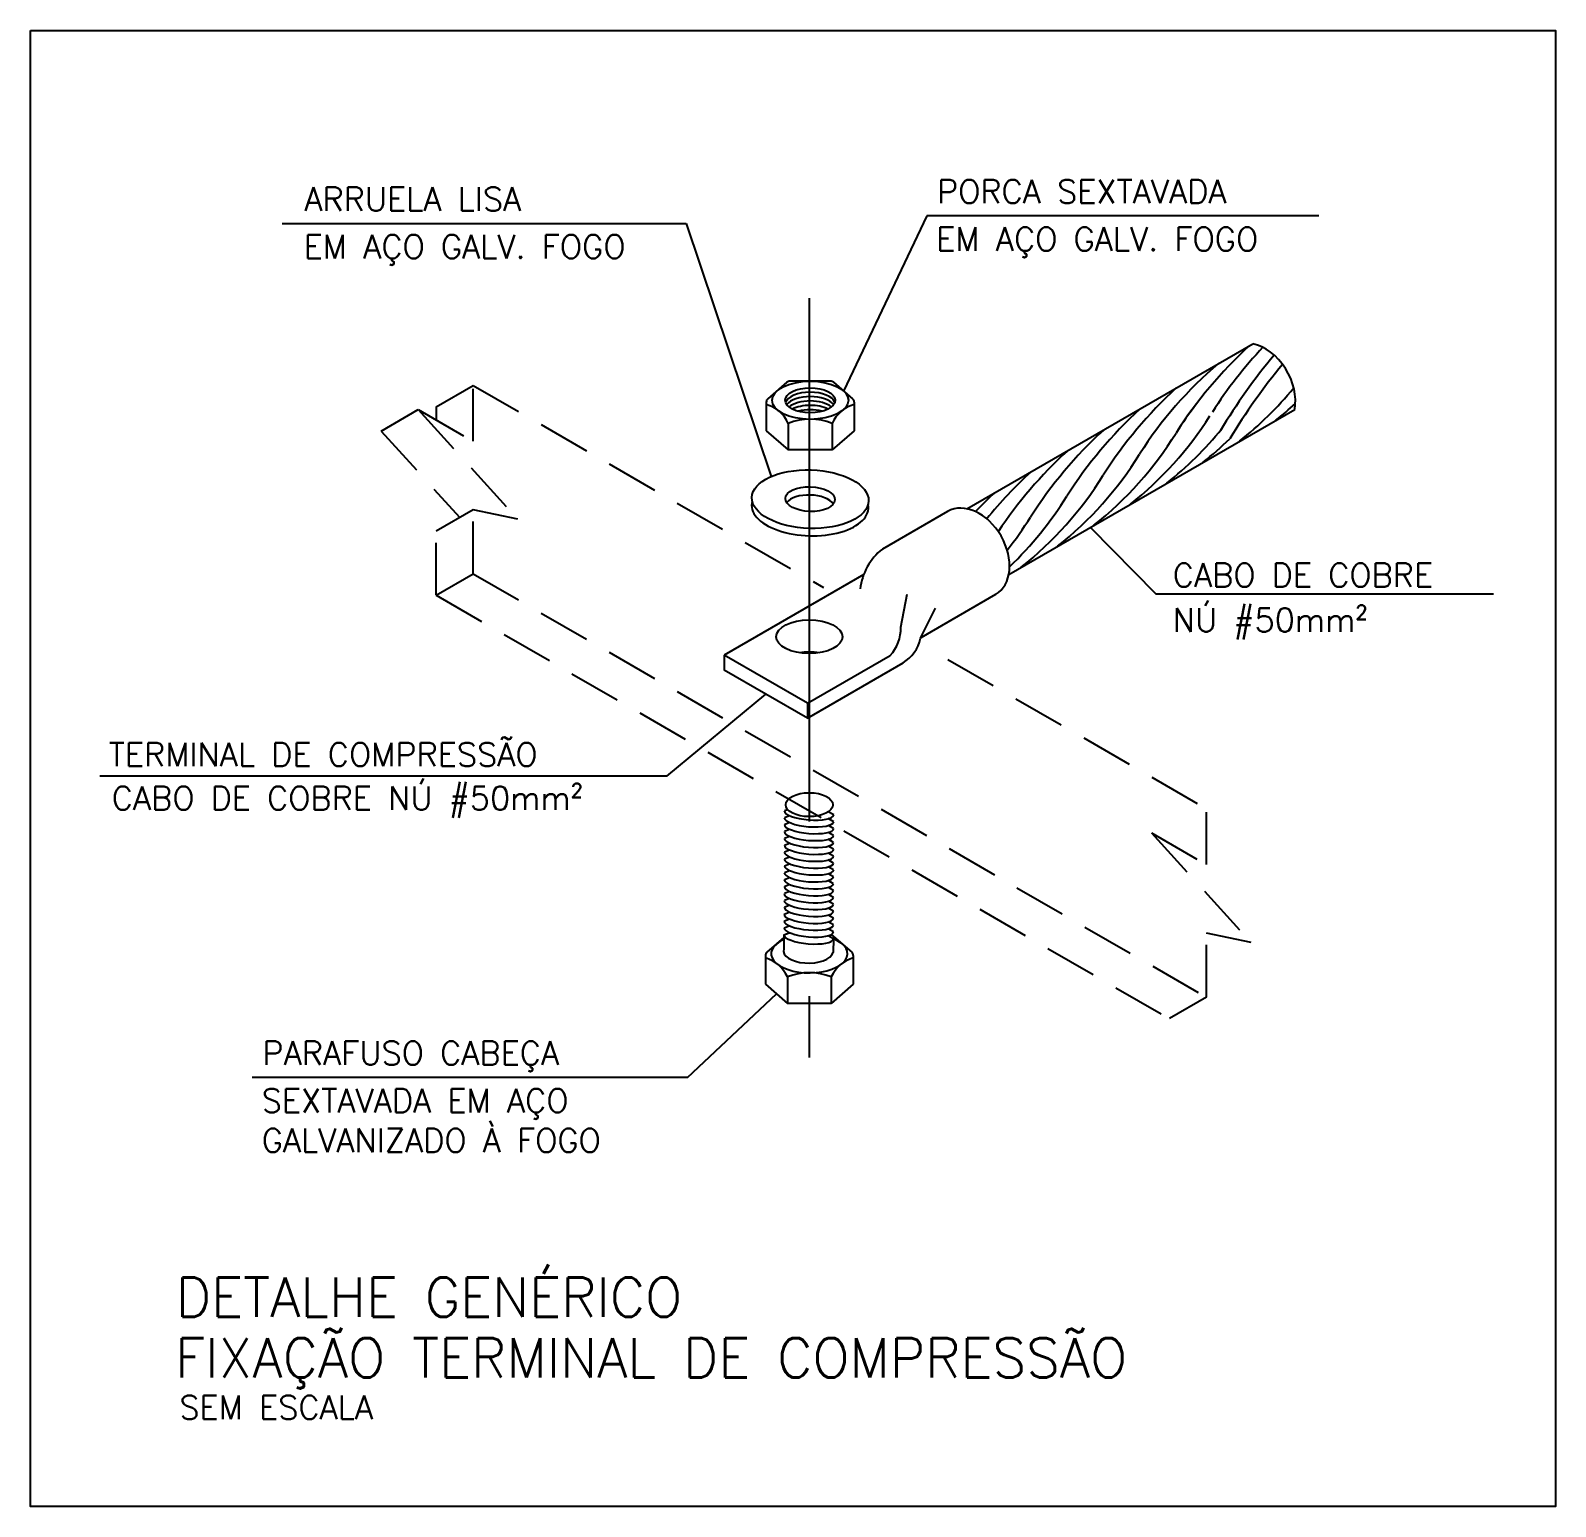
# Model space of a CAD drawing. Extents: x 0 to 11638, y -6007 to 0.
# Drawn here: x 11628.58 to 11635.86, y -5577.03 to -5569.98 of the extents above; entities that cross this region are included whole.
import ezdxf

# ---------------------------------------------------------------- set-up
doc = ezdxf.new("R2010")
doc.units = 0
for name, pattern in [('CONTINUO', [0]), ('DASHDOT', [1, 0.5, -0.25, 0, -0.25]), ('HIDDEN', [0.375, 0.25, -0.125])]:
    doc.linetypes.add(name, pattern=pattern)
for name, color, linetype in [('ELE-FIAÇÃO1', 7, 'CONTINUOUS'), ('ELE-LINHA FINA', 9, 'CONTINUOUS'), ('ELE-MALHA TERRA', 160, 'CONTINUOUS'), ('ELE-TERMINAL COMPRESSÃO', 220, 'CONTINUOUS'), ('ELE-TEXTOS', 7, 'CONTINUOUS'), ('EST-VIGAS COBERTURA EXISTENTE', 251, 'HIDDEN')]:
    doc.layers.add(name, color=color, linetype=linetype)
doc.styles.add('ROMANS', font='romans.shx', dxfattribs={"height": 0.3})

msp = doc.modelspace()

# ---------------------------------------------------------------- linework, layer by layer
at = {"layer": 'ELE-FIAÇÃO1', "linetype": 'CONTINUO'}
for p, q in [((11629.7801, -5570.9012), (11631.7099, -5570.9012)), ((11631.7099, -5570.9012), (11632.1157, -5572.1106)), ((11632.8591, -5570.8649), (11632.4617, -5571.7019)), ((11634.7321, -5570.8649), (11632.8591, -5570.8649)), ((11633.6402, -5572.3532), (11633.9524, -5572.6709)), ((11633.9524, -5572.6709), (11635.5663, -5572.6709)), ((11631.6172, -5573.5417), (11632.0894, -5573.1497)), ((11631.6172, -5573.5417), (11628.9088, -5573.5417)), ((11631.7162, -5574.981), (11632.1404, -5574.5818)), ((11631.7162, -5574.981), (11629.6369, -5574.981))]:
    msp.add_line(p, q, dxfattribs=at)
msp.add_lwpolyline([(11628.5774, -5569.9795), (11635.8622, -5569.9795), (11635.8622, -5577.031), (11628.5774, -5577.031)], close=True, dxfattribs=at)
at = {"layer": 'ELE-LINHA FINA', "linetype": 'DASHDOT', "ltscale": 5}
for p, q in [((11632.2978, -5571.2582), (11632.2978, -5574.5789)), ((11632.2978, -5574.5936), (11632.2978, -5574.8867))]:
    msp.add_line(p, q, dxfattribs=at)
at = {"layer": 'ELE-LINHA FINA'}
for p, q in [((11632.1911, -5571.6596), (11632.0993, -5571.7391)), ((11632.3991, -5571.6544), (11632.2049, -5571.6544)), ((11632.4128, -5571.6596), (11632.5046, -5571.739)), ((11632.0921, -5571.7549), (11632.0921, -5571.8923)), ((11632.5119, -5571.7549), (11632.5119, -5571.8923)), ((11632.1971, -5571.8571), (11632.1971, -5571.9832)), ((11632.4069, -5571.8571), (11632.4069, -5571.9832)), ((11632.0921, -5571.8923), (11632.1971, -5571.9832)), ((11632.5119, -5571.8923), (11632.4069, -5571.9832)), ((11632.4069, -5571.9832), (11632.1971, -5571.9832)), ((11632.1792, -5573.7066), (11632.1931, -5573.7007)), ((11632.1792, -5573.7395), (11632.2035, -5573.7294)), ((11632.4142, -5573.7269), (11632.3885, -5573.7118)), ((11632.4142, -5573.7598), (11632.3885, -5573.7447)), ((11632.1792, -5573.7725), (11632.2035, -5573.7624)), ((11632.1796, -5573.8054), (11632.2035, -5573.7955)), ((11632.1796, -5573.8383), (11632.2035, -5573.8284)), ((11632.4139, -5573.7925), (11632.3885, -5573.7776)), ((11632.4139, -5573.8255), (11632.3885, -5573.8105)), ((11632.1796, -5573.8712), (11632.2035, -5573.8613)), ((11632.1796, -5573.9041), (11632.2035, -5573.8942)), ((11632.4139, -5573.8584), (11632.3885, -5573.8434)), ((11632.4139, -5573.8913), (11632.3885, -5573.8763)), ((11632.1796, -5573.937), (11632.2035, -5573.9271)), ((11632.1796, -5573.9699), (11632.2035, -5573.96)), ((11632.4139, -5573.9242), (11632.3885, -5573.9092)), ((11632.4137, -5573.9569), (11632.3885, -5573.9421)), ((11632.4137, -5573.9898), (11632.3885, -5573.975)), ((11632.1796, -5574.0028), (11632.2035, -5573.9929)), ((11632.1796, -5574.0357), (11632.2035, -5574.0258)), ((11632.4137, -5574.0227), (11632.3885, -5574.0079)), ((11632.4137, -5574.0556), (11632.3885, -5574.0409)), ((11632.1787, -5574.0683), (11632.2035, -5574.058)), ((11632.1787, -5574.1012), (11632.2035, -5574.0909)), ((11632.1791, -5574.1341), (11632.2035, -5574.124)), ((11632.4137, -5574.0885), (11632.3885, -5574.0738)), ((11632.4134, -5574.1213), (11632.3885, -5574.1066)), ((11632.1769, -5574.2013), (11632.2013, -5574.1911)), ((11632.1791, -5574.167), (11632.2035, -5574.1569)), ((11632.4134, -5574.1542), (11632.3885, -5574.1395)), ((11632.4134, -5574.1871), (11632.3885, -5574.1725)), ((11632.1769, -5574.2342), (11632.2013, -5574.224)), ((11632.1776, -5574.2665), (11632.201, -5574.2568)), ((11632.4134, -5574.22), (11632.3885, -5574.2054)), ((11632.4134, -5574.2529), (11632.3885, -5574.2383)), ((11632.1765, -5574.3127), (11632.0952, -5574.3831)), ((11632.1767, -5574.2998), (11632.1758, -5574.366)), ((11632.1767, -5574.2998), (11632.201, -5574.2897)), ((11632.4132, -5574.2856), (11632.3885, -5574.2711)), ((11632.4132, -5574.3186), (11632.3885, -5574.3041)), ((11632.4025, -5574.2983), (11632.5005, -5574.3831)), ((11632.4132, -5574.3186), (11632.4123, -5574.3848)), ((11632.0879, -5574.399), (11632.0879, -5574.5364)), ((11632.5077, -5574.399), (11632.5077, -5574.5364)), ((11632.0879, -5574.5364), (11632.1929, -5574.6273)), ((11632.1929, -5574.5011), (11632.1929, -5574.6273)), ((11632.4028, -5574.5011), (11632.4028, -5574.6273)), ((11632.5077, -5574.5364), (11632.4028, -5574.6273)), ((11632.4028, -5574.6273), (11632.1929, -5574.6273))]:
    msp.add_line(p, q, dxfattribs=at)
for centre, radius, start, end in [((11632.2049, -5571.6754), 0.021, 90, 130.88457), ((11632.3991, -5571.6754), 0.021, 49.11647, 90), ((11632.1131, -5571.7549), 0.021, 130.88457, 180), ((11632.0487, -5571.9225), 0.1621, 23.81075, 74.50098), ((11632.5556, -5571.9229), 0.1626, 105.58178, 156.10648), ((11632.4909, -5571.7549), 0.021, 0, 49.11647), ((11632.302, -5572.1167), 0.28, 67.99693, 112.0248), ((11632.1089, -5574.399), 0.021, 130.88457, 180), ((11632.0446, -5574.5666), 0.1621, 23.81075, 74.50098), ((11632.5514, -5574.567), 0.1626, 105.58178, 156.10648), ((11632.4868, -5574.399), 0.021, 0, 49.11647), ((11632.2978, -5574.7608), 0.28, 67.99693, 112.0248)]:
    msp.add_arc(centre, radius, start, end, dxfattribs=at)
for centre, major_axis, ratio in [((11632.302, -5571.7462), (0.1823, 0), 0.500279), ((11632.302, -5571.7462), (0.1195, 0), 0.500279), ((11632.302, -5572.2187), (-0.279, 0.0084), 0.500279), ((11632.3017, -5572.2184), (-0.1181, 0.0035), 0.500066), ((11632.2978, -5573.6781), (0.1123, 0), 0.509483)]:
    msp.add_ellipse(centre, major_axis=major_axis, ratio=ratio, dxfattribs=at)
for centre, major_axis, ratio, start_param, end_param in [((11632.302, -5571.7672), (-0.1195, 0), 0.500279, 3.326503, 6.11432), ((11632.302, -5571.7882), (-0.1195, 0), 0.500279, 3.506382, 5.920313), ((11632.302, -5571.8092), (-0.1195, 0), 0.500279, 3.700158, 5.722894), ((11632.302, -5571.8302), (0.1195, 0), 0.500279, 0.785292, 2.36675), ((11632.302, -5571.8512), (0.1195, 0), 0.500279, 1.074262, 2.069382), ((11632.3009, -5572.2536), (-0.279, 0.0084), 0.500279, -0.124623, 3.268555), ((11632.3005, -5572.2578), (-0.1181, 0.0035), 0.500066, 3.48811, 5.938796), ((11632.2963, -5573.717), (-0.1179, 0.0099), 0.281547, 0.017275, 3.141593), ((11632.2963, -5573.7499), (-0.1179, 0.0099), 0.281547, 0.017275, 3.141593), ((11632.296, -5573.8155), (-0.1179, 0.0099), 0.281547, 0.017275, 3.141593), ((11632.2969, -5573.7822), (-0.1179, 0.0099), 0.281547, 0.017275, 3.141593), ((11632.296, -5573.8484), (-0.1179, 0.0099), 0.281547, 0.017275, 3.141593), ((11632.296, -5573.9142), (-0.1179, 0.0099), 0.281547, 0.017275, 3.141593), ((11632.2969, -5573.8809), (-0.1179, 0.0099), 0.281547, 0.017275, 3.141593), ((11632.296, -5573.9471), (-0.1179, 0.0099), 0.281547, 0.017275, 3.141593), ((11632.2966, -5573.9795), (-0.1179, 0.0099), 0.281547, 0.017275, 3.141593), ((11632.2958, -5574.0128), (-0.1179, 0.0099), 0.281547, 0.017275, 3.141593), ((11632.2958, -5574.0457), (-0.1179, 0.0099), 0.281547, 0.017275, 3.141593), ((11632.2949, -5574.1119), (-0.1179, 0.0099), 0.281547, 0.017275, 3.141593), ((11632.2958, -5574.0786), (-0.1179, 0.0099), 0.281547, 0.017275, 3.141593), ((11632.2949, -5574.1448), (-0.1179, 0.0099), 0.281547, 0.017275, 3.141593), ((11632.2958, -5574.1773), (-0.1179, 0.0099), 0.281547, 0.017275, 3.141593), ((11632.2949, -5574.2106), (-0.1179, 0.0099), 0.281547, 0.017275, 3.141593), ((11632.2949, -5574.2435), (-0.1179, 0.0099), 0.281547, 0.017275, 3.141593), ((11632.2955, -5574.2759), (-0.1179, 0.0099), 0.281547, 0.017275, 3.141593), ((11632.2978, -5574.3903), (0.1823, 0), 0.500279, 2.299974, 7.168846), ((11632.2946, -5574.3092), (-0.1179, 0.0099), 0.281547, 0.017275, 3.141593), ((11632.2938, -5574.3754), (-0.1193, 0), 0.500279, -0.141342, 2.9892)]:
    msp.add_ellipse(centre, major_axis=major_axis, ratio=ratio, start_param=start_param, end_param=end_param, dxfattribs=at)
at = {"layer": 'ELE-MALHA TERRA'}
for p, q in [((11633.05, -5572.2652), (11634.4167, -5571.4762)), ((11633.2505, -5572.5782), (11634.6163, -5571.7897))]:
    msp.add_line(p, q, dxfattribs=at)
for centre, radius, start, end in [((11635.8459, -5573.0557), 2.1347, 132.69582, 147.30418), ((11636.0198, -5572.9553), 2.1347, 136.75063, 147.30418), ((11635.4726, -5573.0158), 1.8911, 130.18181, 147.61501), ((11636.7609, -5573.3962), 2.9176, 140.24346, 148.92572), ((11636.805, -5573.4364), 2.9176, 140.35337, 148.92572), ((11635.4982, -5573.2564), 2.1347, 132.69582, 147.30418), ((11633.2817, -5570.5943), 1.7214, 308.48026, 320.60303), ((11635.3244, -5573.3568), 2.1347, 132.69582, 147.30418), ((11635.8459, -5573.0557), 2.1347, 142.74377, 147.30418), ((11633.4555, -5570.4939), 1.7214, 308.48026, 312.55126), ((11632.7602, -5570.8954), 1.7214, 308.48026, 327.46734), ((11635.1506, -5573.4571), 2.1347, 132.69582, 147.30418), ((11632.5863, -5570.9957), 1.7214, 308.48026, 328.21026), ((11632.934, -5570.795), 1.7214, 308.48026, 320.82659), ((11633.1078, -5570.6947), 1.7214, 308.48026, 314.11543), ((11634.9767, -5573.5575), 2.1347, 132.69582, 146.34072), ((11632.4125, -5571.0961), 1.7214, 308.48026, 328.21026), ((11634.8029, -5573.6579), 2.1347, 132.69582, 140.94393), ((11632.2387, -5571.1965), 1.7214, 308.48026, 328.21026), ((11634.629, -5573.7582), 2.1347, 132.69582, 136.07789), ((11632.0648, -5571.2968), 1.7214, 313.70706, 328.21026), ((11631.891, -5571.3972), 1.7214, 321.74922, 328.21026)]:
    msp.add_arc(centre, radius, start, end, dxfattribs=at)
msp.add_ellipse((11634.4384, -5571.6875), major_axis=(-0.1147, 0.1986), ratio=0.708671, start_param=3.827448, end_param=5.718916, dxfattribs=at)
at = {"layer": 'ELE-TERMINAL COMPRESSÃO'}
for p, q in [((11632.9583, -5572.2771), (11632.6466, -5572.4571)), ((11632.5575, -5572.5789), (11632.3439, -5572.7023)), ((11632.3439, -5572.7023), (11631.8903, -5572.9641)), ((11632.7346, -5572.8303), (11632.7659, -5572.6726)), ((11632.8292, -5572.8834), (11632.9005, -5572.7392)), ((11633.1876, -5572.6744), (11632.8307, -5572.8805)), ((11632.2884, -5573.1939), (11631.8903, -5572.9641)), ((11631.8903, -5572.9641), (11631.8903, -5573.0348)), ((11632.2884, -5573.1939), (11632.6844, -5572.9653)), ((11632.2884, -5573.2646), (11632.7456, -5573.0006)), ((11632.2884, -5573.2646), (11631.8903, -5573.0348)), ((11632.2884, -5573.1939), (11632.2884, -5573.2646))]:
    msp.add_line(p, q, dxfattribs=at)
for centre, radius, start, end in [((11632.8205, -5572.6778), 0.281, 128.24164, 173.83282), ((11632.5469, -5572.8373), 0.1878, 317.03702, 2.12723), ((11632.6462, -5572.8413), 0.1878, 301.95655, 347.04675)]:
    msp.add_arc(centre, radius, start, end, dxfattribs=at)
for centre, major_axis, ratio, start_param, end_param in [((11633.073, -5572.4758), (-0.1147, 0.1986), 0.708671, 3.141593, 6.283185), ((11632.2978, -5573.0294), (0.1578, 0), 0.509483, 1.269997, 1.876982)]:
    msp.add_ellipse(centre, major_axis=major_axis, ratio=ratio, start_param=start_param, end_param=end_param, dxfattribs=at)
msp.add_ellipse((11632.2978, -5572.8759), major_axis=(0.1578, 0), ratio=0.509483, dxfattribs=at)
at = {"layer": 'EST-VIGAS COBERTURA EXISTENTE'}
for p, q in [((11630.5146, -5571.7774), (11630.6918, -5571.6751)), ((11630.6918, -5571.6751), (11632.3649, -5572.6411)), ((11630.6918, -5571.9421), (11630.6918, -5571.6751)), ((11630.2527, -5571.8932), (11630.4299, -5571.7909)), ((11630.4299, -5571.7909), (11630.9047, -5572.3137)), ((11630.4299, -5571.7909), (11630.6918, -5571.9421)), ((11630.5146, -5571.7774), (11630.5146, -5571.8398)), ((11630.2527, -5571.8932), (11630.6282, -5572.3066)), ((11630.6918, -5572.2699), (11630.5146, -5572.3722)), ((11630.6918, -5572.5752), (11630.6918, -5572.2699)), ((11630.9047, -5572.3137), (11630.6918, -5572.2699)), ((11630.5146, -5572.6775), (11630.5146, -5572.3722)), ((11630.5146, -5572.6775), (11630.6918, -5572.5752)), ((11630.6918, -5572.5752), (11634.1949, -5574.5978)), ((11630.5146, -5572.6775), (11634.0177, -5574.7001)), ((11632.9593, -5572.9843), (11634.1949, -5573.6977)), ((11634.1949, -5573.9646), (11634.1949, -5573.6977)), ((11633.933, -5573.8134), (11634.4078, -5574.3362)), ((11633.933, -5573.8134), (11634.1949, -5573.9646)), ((11634.1949, -5574.5978), (11634.1949, -5574.2924)), ((11634.4078, -5574.3362), (11634.1949, -5574.2924)), ((11634.1949, -5574.5978), (11634.0177, -5574.7001))]:
    msp.add_line(p, q, dxfattribs=at)

# ---------------------------------------------------------------- texts
at = {"layer": 'ELE-TEXTOS', "style": 'ROMANS'}
for s, height, p in [('PORCA SEXTAVADA', 0.112475, (11632.9078, -5570.8048)), ('ARRUELA LISA', 0.112475, (11629.8856, -5570.8411)), ('EM AÇO GALV. FOGO', 0.112475, (11629.8822, -5571.0684)), ('EM AÇO GALV. FOGO', 0.112475, (11632.9043, -5571.0321)), ('CABO DE COBRE', 0.112484, (11634.0342, -5572.6376)), ('NÚ #50mm²', 0.11248, (11634.0342, -5572.852)), ('TERMINAL DE COMPRESSÃO', 0.112475, (11628.9515, -5573.4945)), ('CABO DE COBRE NÚ #50mm²', 0.112417, (11628.9658, -5573.703)), ('PARAFUSO CABEÇA', 0.112475, (11629.6856, -5574.9209)), ('SEXTAVADA EM AÇO ', 0.112475, (11629.6821, -5575.1483)), ('GALVANIZADO À FOGO', 0.112475, (11629.6821, -5575.3381)), ('DETALHE GENÉRICO', 0.1875, (11629.272, -5576.1248, 162.6975)), ('FIXAÇÃO TERMINAL DE COMPRESSÃO', 0.1875, (11629.2676, -5576.414, 162.6975)), ('SEM ESCALA', 0.1125, (11629.2883, -5576.614, 162.6975))]:
    msp.add_text(s, height=height, dxfattribs=at).set_placement(p)

doc.saveas('drawing.dxf')
